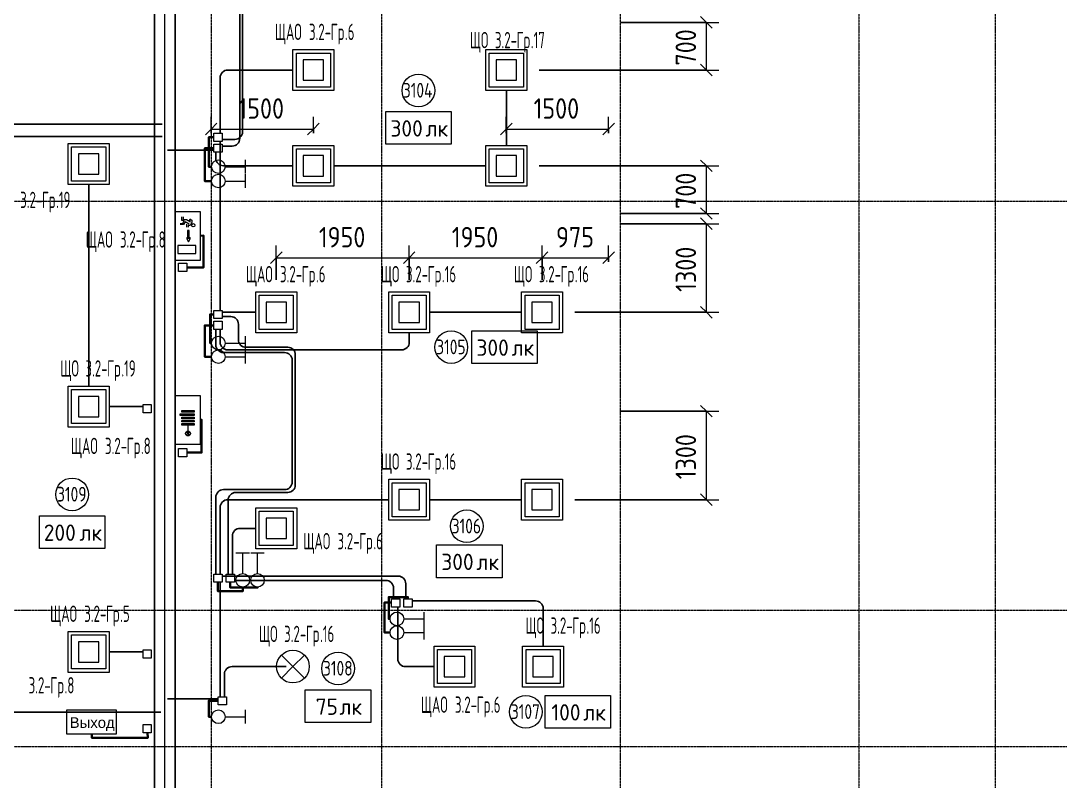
# Model space of a CAD drawing. Header units: millimetres. Extents: x -4730 to 98194, y -4296 to 93388.
# Drawn here: x 45707 to 60956, y 51994 to 63153 of the extents above; entities that cross this region are included whole.
import ezdxf

# ---------------------------------------------------------------- set-up
doc = ezdxf.new("R2010")
doc.units = ezdxf.units.MM
doc.linetypes.add('Линия сетки', pattern=[22.225, 12.7, -3.175, 3.175, -3.175])
for name, color, linetype, lineweight, true_color in [('Кабельные лотки', 5, 'Continuous', 25, 0x0000ff), ('Короба', 7, 'Continuous', 25, 0x008000), ('Соединительные детали коробов', 7, 'Continuous', 25, 0x008000), ('Типовые аннотации', 5, 'Continuous', 18, 0x0000ff)]:
    doc.layers.add(name, color=color, linetype=linetype, lineweight=lineweight, true_color=true_color)
for name, color, linetype, lineweight in [('Марки помещений', 7, 'Continuous', 9), ('Марки силовых электроприборов', 7, 'Continuous', 9), ('Осевая линия', 7, 'Continuous', 18), ('Оси', 7, 'Continuous', 9), ('Провода', 7, 'Continuous', 35), ('Размеры', 7, 'Continuous', 9), ('Размеры-120', 7, 'Continuous', 9)]:
    doc.layers.add(name, color=color, linetype=linetype, lineweight=lineweight)
doc.styles.add('Arial', font='arial.ttf', dxfattribs={"height": 156})
doc.styles.add('GOST Common', font='GOST_Common.ttf', dxfattribs={"width": 0.6, "height": 240})
doc.styles.add('GOST Common_1', font='GOST_Common.ttf', dxfattribs={"width": 0.9, "height": 300})
doc.styles.add('GOST Common_2', font='GOST_Common.ttf', dxfattribs={"width": 0.8, "height": 216})
doc.styles.add('GOST Common_3', font='GOST_Common.ttf', dxfattribs={"height": 240})
doc.dimstyles.new('ADSK_Проверочный', dxfattribs={"dimscale": 304.8, "dimtxt": 301.714499, "dimasz": 0.556693, "dimexe": 0.590551, "dimexo": 0.590551, "dimgap": 0.19685, "dimtad": 1, "dimdec": 3, "dimrnd": 0.001, "dimdsep": 46, "dimtxsty": 'GOST Common_1', "dimblk1": 'OBLIQUE', "dimblk2": 'OBLIQUE', "dimsah": 1, "dimcen": 0.09, "dimazin": 0, "dimtfac": 1, "dimtdec": 4, "dimtix": 1, "dimtmove": 0, "dimatfit": 3, "dimfxl": 1, "dimtvp": 1, "dimtolj": 1, "dimtzin": 0, "dimarcsym": 2})

# ---------------------------------------------------------------- blocks, each defined once
blk = doc.blocks.new('M_Короб_ отвод - Плоский торец - ПВХ - Стандартная-2386742-3-й этаж')
at = {"layer": 'Соединительные детали коробов'}
for p, q in [((0, 111.95), (0, 150.05)), ((-150.05, 0), (-111.95, 0))]:
    blk.add_line(p, q, dxfattribs=at)
blk.add_arc((-111.95, 111.95), 111.95, 270, 0, dxfattribs=at)
blk = doc.blocks.new('DIMBLOCK161-3-й этаж')
at = {"layer": 'Размеры-120'}
for p, q in [((55766, 57425), (55681, 57510)), ((54510, 57425), (55946, 57425)), ((55766, 57425), (54510, 57425)), ((55766, 56125), (55766, 57425)), ((55766, 57425), (55851, 57340)), ((53835, 56125), (55946, 56125)), ((55766, 56125), (53835, 56125)), ((55766, 56125), (55681, 56210)), ((55766, 56125), (55851, 56040))]:
    blk.add_line(p, q, dxfattribs=at)
at = {"layer": 'Размеры-120', "color": 0, "insert": (55314, 56425), "char_height": 300, "width": 840.71, "attachment_point": 1, "rotation": 90, "line_spacing_factor": 1.022761, "style": 'GOST Common_1'}
blk.add_mtext('1300', dxfattribs=at)
blk = doc.blocks.new('_Oblique')
at = {"color": 0, "linetype": 'ByBlock', "lineweight": -2}
blk.add_line((-0.5, -0.5), (0.5, 0.5), dxfattribs=at)
blk = doc.blocks.new('DIMBLOCK162-3-й этаж')
at = {"layer": 'Размеры-120'}
for p, q in [((55766, 60175), (55681, 60260)), ((54510, 60175), (55946, 60175)), ((55766, 60175), (54510, 60175)), ((55766, 58875), (55766, 60175)), ((55766, 60175), (55851, 60090)), ((53835, 58875), (55946, 58875)), ((55766, 58875), (53835, 58875)), ((55766, 58875), (55681, 58960)), ((55766, 58875), (55851, 58790))]:
    blk.add_line(p, q, dxfattribs=at)
at = {"layer": 'Размеры-120', "color": 0, "insert": (55314, 59175), "char_height": 300, "width": 840.71, "attachment_point": 1, "rotation": 90, "line_spacing_factor": 1.022761, "style": 'GOST Common_1'}
blk.add_mtext('1300', dxfattribs=at)
blk = doc.blocks.new('DIMBLOCK163-3-й этаж')
at = {"layer": 'Размеры-120'}
for p, q in [((53355, 59352), (53355, 59856)), ((54330, 59616), (54330, 59856)), ((53355, 59676), (53270, 59591)), ((53355, 59676), (53440, 59761)), ((53355, 59676), (54330, 59676)), ((53355, 59676), (53355, 59352)), ((54330, 59676), (54245, 59591)), ((54330, 59676), (54415, 59761)), ((54330, 59676), (54330, 59616))]:
    blk.add_line(p, q, dxfattribs=at)
at = {"layer": 'Размеры-120', "color": 0, "insert": (53559, 60128), "char_height": 300, "width": 681.16, "attachment_point": 1, "line_spacing_factor": 1.022761, "style": 'GOST Common_1'}
blk.add_mtext('975', dxfattribs=at)
blk = doc.blocks.new('DIMBLOCK164-3-й этаж')
at = {"layer": 'Размеры-120'}
for p, q in [((51405, 59352), (51405, 59856)), ((53355, 59352), (53355, 59856)), ((51405, 59676), (51320, 59591)), ((51405, 59676), (51490, 59761)), ((51405, 59676), (53355, 59676)), ((51405, 59676), (51405, 59352)), ((53355, 59676), (53270, 59591)), ((53355, 59676), (53440, 59761)), ((53355, 59676), (53355, 59352))]:
    blk.add_line(p, q, dxfattribs=at)
at = {"layer": 'Размеры-120', "color": 0, "insert": (52030, 60128), "char_height": 300, "width": 840.71, "attachment_point": 1, "line_spacing_factor": 1.022761, "style": 'GOST Common_1'}
blk.add_mtext('1950', dxfattribs=at)
blk = doc.blocks.new('DIMBLOCK165-3-й этаж')
at = {"layer": 'Размеры-120'}
for p, q in [((49455, 59352), (49455, 59856)), ((51405, 59352), (51405, 59856)), ((49455, 59676), (49370, 59591)), ((49455, 59676), (49540, 59761)), ((49455, 59676), (51405, 59676)), ((49455, 59676), (49455, 59352)), ((51405, 59676), (51320, 59591)), ((51405, 59676), (51490, 59761)), ((51405, 59676), (51405, 59352))]:
    blk.add_line(p, q, dxfattribs=at)
at = {"layer": 'Размеры-120', "color": 0, "insert": (50080, 60128), "char_height": 300, "width": 840.71, "attachment_point": 1, "line_spacing_factor": 1.022761, "style": 'GOST Common_1'}
blk.add_mtext('1950', dxfattribs=at)
blk = doc.blocks.new('DIMBLOCK166-3-й этаж')
at = {"layer": 'Размеры-120'}
for p, q in [((52830, 61502), (52830, 61744)), ((52830, 61564), (52915, 61649)), ((54330, 61504), (54330, 61744)), ((54330, 61564), (54415, 61649)), ((52830, 61564), (52745, 61480)), ((52830, 61564), (54330, 61564)), ((52830, 61564), (52830, 61502)), ((54330, 61564), (54245, 61480)), ((54330, 61564), (54330, 61504))]:
    blk.add_line(p, q, dxfattribs=at)
at = {"layer": 'Размеры-120', "color": 0, "insert": (53230, 62016), "char_height": 300, "width": 840.71, "attachment_point": 1, "line_spacing_factor": 1.022761, "style": 'GOST Common_1'}
blk.add_mtext('1500', dxfattribs=at)
blk = doc.blocks.new('DIMBLOCK167-3-й этаж')
at = {"layer": 'Размеры-120'}
for p, q in [((48500, 61504), (48500, 61744)), ((48500, 61564), (48585, 61649)), ((50000, 61502), (50000, 61744)), ((50000, 61564), (50085, 61649)), ((48500, 61564), (48415, 61480)), ((48500, 61564), (50000, 61564)), ((48500, 61564), (48500, 61504)), ((50000, 61564), (49915, 61480)), ((50000, 61564), (50000, 61502))]:
    blk.add_line(p, q, dxfattribs=at)
at = {"layer": 'Размеры-120', "color": 0, "insert": (48900, 62016), "char_height": 300, "width": 840.71, "attachment_point": 1, "line_spacing_factor": 1.022761, "style": 'GOST Common_1'}
blk.add_mtext('1500', dxfattribs=at)
blk = doc.blocks.new('DIMBLOCK168-3-й этаж')
at = {"layer": 'Размеры-120'}
for p, q in [((55766, 63130), (55681, 63215)), ((54510, 63130), (55946, 63130)), ((55766, 63130), (54510, 63130)), ((55766, 62430), (55766, 63130)), ((55766, 63130), (55851, 63045)), ((53310, 62430), (55946, 62430)), ((55766, 62430), (53310, 62430)), ((55766, 62430), (55681, 62515)), ((55766, 62430), (55851, 62345))]:
    blk.add_line(p, q, dxfattribs=at)
at = {"layer": 'Размеры-120', "color": 0, "insert": (55314, 62496), "char_height": 300, "width": 681.16, "attachment_point": 1, "rotation": 90, "line_spacing_factor": 1.022761, "style": 'GOST Common_1'}
blk.add_mtext('700', dxfattribs=at)
blk = doc.blocks.new('DIMBLOCK169-3-й этаж')
at = {"layer": 'Размеры-120'}
for p, q in [((53310, 61025), (55946, 61025)), ((55766, 61025), (53310, 61025)), ((55766, 61025), (55681, 61110)), ((55766, 60325), (55766, 61025)), ((55766, 61025), (55851, 60940)), ((55766, 60325), (55681, 60410)), ((54510, 60325), (55946, 60325)), ((55766, 60325), (54510, 60325)), ((55766, 60325), (55851, 60240))]:
    blk.add_line(p, q, dxfattribs=at)
at = {"layer": 'Размеры-120', "color": 0, "insert": (55314, 60391), "char_height": 300, "width": 681.16, "attachment_point": 1, "rotation": 90, "line_spacing_factor": 1.022761, "style": 'GOST Common_1'}
blk.add_mtext('700', dxfattribs=at)
blk = doc.blocks.new('ADSK_Марка_Помещение_1_ГОСТ21-501-2011 - Номер-85995-3-й этаж')
at = {"layer": 'Марки помещений'}
blk.add_circle((0, 0), 2, dxfattribs=at)
blk = doc.blocks.new('Морка помещения_освещённость_ - Морка помещения_освещённость_-1484368-3-й этаж')
at = {"layer": 'Марки помещений', "color": 190, "true_color": 0x8000ff}
for p, q in [((-4, 0), (-4, 4)), ((-4, 4), (4, 4)), ((4, 4), (4, 0)), ((4, 0), (-4, 0))]:
    blk.add_line(p, q, dxfattribs=at)

msp = doc.modelspace()

# ---------------------------------------------------------------- linework, layer by layer
at = {"layer": 'Кабельные лотки'}
for p, q in [((47670, 87303.1437), (47670, 43938.1437)), ((47970, 43938.1437), (47970, 87303.1437))]:
    msp.add_line(p, q, dxfattribs=at)
at = {"layer": 'Короба'}
for p, q in [((48960, 65016.95), (48960, 61562.05)), ((48920, 61465.1657), (48920, 64847.0657)), ((49704.764, 62430), (48781.55, 62430)), ((48631.5, 62279.95), (48631.5, 61503.5)), ((52832.264, 62132.5), (52832.264, 61322.5)), ((44939.6243, 61634.8455), (47779.6243, 61634.8455)), ((44939.6243, 61454.8455), (47779.6243, 61454.8455)), ((48631.5, 61383.5), (48631.5, 58903.5)), ((48809.95, 61412), (48660, 61412)), ((48660, 61315.1157), (48769.95, 61315.1157)), ((48540, 61252.1157), (47860, 61252.1157)), ((48568.5, 61223.6157), (48568.5, 61175.05)), ((48718.55, 61025), (49704.764, 61025)), ((50299.764, 61025), (52534.764, 61025)), ((46705.1554, 57789.265), (46705.1554, 60754.265)), ((49159.764, 58875), (48660, 58875)), ((51704.764, 58875), (53059.764, 58875)), ((48660, 58812), (48749.95, 58812)), ((48568.5, 58435.2202), (48568.5, 58623.6157)), ((48631.5, 58623.6157), (48631.5, 58473.6657)), ((48900, 58661.95), (48900, 58512.05)), ((51407.264, 58473.6657), (51407.264, 58577.5)), ((49538.487, 58285.1702), (48718.55, 58285.1702)), ((48781.55, 58323.6157), (51257.214, 58323.6157)), ((49050.05, 58362), (49584.95, 58362)), ((49688.537, 56422.9733), (49688.537, 58135.1202)), ((49735, 58211.95), (49735, 56382.05)), ((47002.6554, 57491.765), (47501.3121, 57491.765)), ((48718.587, 56272.9233), (49538.487, 56272.9233)), ((48568.537, 55032.9233), (48568.537, 56122.8733)), ((51109.764, 56125), (48781.587, 56125)), ((49584.95, 56232), (48898.7679, 56232)), ((51704.764, 56125), (53059.764, 56125)), ((48631.537, 55974.95), (48631.537, 55032.9233)), ((48748.7179, 56081.95), (48748.7179, 55032.9233)), ((49159.764, 55705), (48961.7679, 55705)), ((48811.7179, 55554.95), (48811.7179, 55032.9233)), ((48631.537, 53234.0198), (48631.537, 54912.9233)), ((48660.037, 55004.4233), (51205.3613, 55004.4233)), ((51025.3613, 54941.4233), (48840.2179, 54941.4233)), ((51175.4113, 54669.0563), (51175.4113, 54791.3733)), ((51355.4113, 54854.3733), (51355.4113, 54669.0563)), ((53221.6194, 54640.5563), (51446.9113, 54640.5563)), ((51238.4113, 53826.1348), (51238.4113, 54549.0563)), ((53371.6694, 53973.5848), (53371.6694, 54490.5063)), ((47002.6554, 53891.765), (47501.3121, 53891.765)), ((49600, 53676.0848), (48844.587, 53676.0848)), ((51774.1694, 53676.0848), (51388.4613, 53676.0848)), ((48694.537, 53526.0348), (48694.537, 53234.0198)), ((48603.037, 53205.5198), (47858.037, 53205.5198)), ((44962.9325, 53006.4968), (47762.9325, 53006.4968))]:
    msp.add_line(p, q, dxfattribs=at)
at = {"layer": 'Осевая линия'}
msp.add_line((47820, 43938.1437), (47820, 87303.1437), dxfattribs=at)
at = {"layer": 'Оси', "linetype": 'Линия сетки'}
for p, q in [((48500, 93388.3703), (48500, -3096.3487)), ((51000, 93388.3703), (51000, -3096.3487)), ((54500, 93388.3703), (54500, -3096.3487)), ((58000, 93388.3703), (58000, -3096.3487)), ((60000, 93388.3703), (60000, -3096.3487)), ((98194.2682, 60500), (-3530.0173, 60500)), ((98194.2682, 54500), (-3530.0173, 54500)), ((98194.2682, 52500), (-3530.0173, 52500))]:
    msp.add_line(p, q, dxfattribs=at)
at = {"layer": 'Провода', "flags": 128}
for points in [[(48505.6433, 61012.3932), (48465, 61012.3932), (48465, 61443.5021), (48540, 61443.5009)], [(48505.6433, 60801.5154), (48405, 60801.5154), (48405, 61283.6178), (48540, 61283.6163)], [(48336.7452, 59998.8543), (48390, 60000), (48390, 59534.6903), (48142.2566, 59534.6886)], [(48505.6433, 58423.822), (48485, 58423.822), (48485, 58843.5021), (48540, 58843.5011)], [(48505.6433, 58223.822), (48405, 58223.822), (48405, 58683.6178), (48540, 58683.6163)], [(48336.7452, 57299.4259), (48360, 57300), (48360, 56815.8357), (48142.2566, 56815.8357)], [(48963.8442, 54842.6631), (48963.8442, 54782.0197), (48600.0321, 54782.0197), (48600.0355, 54912.9233)], [(49180, 54842.6631), (49180, 54836.1864), (48780, 54836.1864), (48780.1223, 54912.9233)], [(51125.6433, 54175.8819), (51045, 54175.8819), (51045, 54618.9971), (51146.9113, 54618.9971)], [(51125.6433, 54375.8819), (51105, 54375.8819), (51105, 54695.8819), (51386.9065, 54695.8819), (51386.908, 54669.0563)], [(48505.6433, 52940), (48465, 52940), (48465, 53174.0219), (48603.037, 53174.0206)], [(46748.8543, 52683.2548), (46750, 52630), (47570, 52630), (47565.1687, 52705.1642)]]:
    msp.add_lwpolyline(points, dxfattribs=at)
at = {"layer": 'Типовые аннотации', "color": 1, "true_color": 0xff0000}
for p, q in [((49700, 62730), (50300, 62730)), ((49700, 62130), (49700, 62730)), ((49750, 62680), (50250, 62680)), ((49750, 62180), (49750, 62680)), ((50250, 62680), (50250, 62180)), ((50300, 62730), (50300, 62130)), ((49850, 62580), (49850, 62280)), ((50150, 62580), (49850, 62580)), ((50150, 62280), (50150, 62580)), ((49850, 62280), (50150, 62280)), ((50300, 62130), (49700, 62130)), ((50250, 62180), (49750, 62180)), ((48540, 61503.5), (48660, 61503.5)), ((48540, 61383.5), (48540, 61503.5)), ((48660, 61503.5), (48660, 61383.5)), ((48660, 61383.5), (48540, 61383.5)), ((48705.6433, 61012.3932), (49005.6433, 61012.3932)), ((49005.6433, 60912.3932), (49005.6433, 61112.3932)), ((48022.2566, 59594.6882), (48142.2566, 59594.6882)), ((48022.2566, 59474.6882), (48022.2566, 59594.6882)), ((48142.2566, 59474.6882), (48022.2566, 59474.6882)), ((48142.2566, 59594.6882), (48142.2566, 59474.6882)), ((49155, 59175), (49755, 59175)), ((49155, 58575), (49155, 59175)), ((49755, 59175), (49755, 58575)), ((49205, 59125), (49705, 59125)), ((49205, 58625), (49205, 59125)), ((49305, 59025), (49305, 58725)), ((49605, 59025), (49305, 59025)), ((49605, 58725), (49605, 59025)), ((49705, 59125), (49705, 58625)), ((49305, 58725), (49605, 58725)), ((49755, 58575), (49155, 58575)), ((49705, 58625), (49205, 58625)), ((48705.6433, 58423.822), (49005.6433, 58423.822)), ((49005.6433, 58323.822), (49005.6433, 58523.822)), ((47976.7452, 57654.9821), (48336.7452, 57654.9821)), ((47976.7452, 56934.9821), (47976.7452, 57654.9821)), ((48336.7452, 57654.9821), (48336.7452, 56934.9821)), ((48045.847, 57361.8665), (48045.847, 57385.8665)), ((48045.847, 57385.8665), (48249.847, 57385.8665)), ((48249.847, 57361.8665), (48045.847, 57361.8665)), ((48069.847, 57409.8665), (48069.847, 57433.8665)), ((48069.847, 57433.8665), (48249.847, 57433.8665)), ((48249.847, 57409.8665), (48069.847, 57409.8665)), ((48069.847, 57313.8665), (48069.847, 57337.8665)), ((48069.847, 57337.8665), (48249.847, 57337.8665)), ((48249.847, 57433.8665), (48249.847, 57409.8665)), ((48249.847, 57385.8665), (48249.847, 57361.8665)), ((48249.847, 57337.8665), (48249.847, 57313.8665)), ((48249.847, 57313.8665), (48069.847, 57313.8665)), ((48069.847, 57265.8665), (48069.847, 57289.8665)), ((48069.847, 57289.8665), (48249.847, 57289.8665)), ((48249.847, 57265.8665), (48069.847, 57265.8665)), ((48069.847, 57217.8665), (48069.847, 57241.8665)), ((48069.847, 57241.8665), (48249.847, 57241.8665)), ((48249.847, 57217.8665), (48069.847, 57217.8665)), ((48159.847, 57217.8665), (48159.847, 57097.8665)), ((48249.847, 57289.8665), (48249.847, 57265.8665)), ((48249.847, 57241.8665), (48249.847, 57217.8665)), ((48134.3912, 57123.3224), (48159.847, 57097.8665)), ((48134.3912, 57072.4107), (48159.847, 57097.8665)), ((48159.847, 57097.8665), (48185.3029, 57123.3224)), ((48159.847, 57097.8665), (48185.3029, 57072.4107)), ((48336.7452, 56934.9821), (47976.7452, 56934.9821)), ((48022.2566, 56874.6882), (48142.2566, 56874.6882)), ((48022.2566, 56754.6882), (48022.2566, 56874.6882)), ((48142.2566, 56754.6882), (48022.2566, 56754.6882)), ((48142.2566, 56874.6882), (48142.2566, 56754.6882)), ((49155, 56005), (49755, 56005)), ((49155, 55405), (49155, 56005)), ((49755, 56005), (49755, 55405)), ((49205, 55955), (49705, 55955)), ((49205, 55455), (49205, 55955)), ((49305, 55855), (49305, 55555)), ((49605, 55855), (49305, 55855)), ((49605, 55555), (49605, 55855)), ((49705, 55955), (49705, 55455)), ((49305, 55555), (49605, 55555)), ((49755, 55405), (49155, 55405)), ((49705, 55455), (49205, 55455)), ((49280, 55342.6631), (49080, 55342.6631)), ((49180, 55042.6631), (49180, 55342.6631)), ((48720.2179, 55032.9233), (48840.2179, 55032.9233)), ((48720.2179, 54912.9233), (48720.2179, 55032.9233)), ((48840.2179, 54912.9233), (48720.2179, 54912.9233)), ((48840.2179, 55032.9233), (48840.2179, 54912.9233)), ((46402.8914, 54191.765), (47002.8914, 54191.765)), ((46402.8914, 53591.765), (46402.8914, 54191.765)), ((46452.8914, 54141.765), (46952.8914, 54141.765)), ((46452.8914, 53641.765), (46452.8914, 54141.765)), ((46952.8914, 54141.765), (46952.8914, 53641.765)), ((47002.8914, 54191.765), (47002.8914, 53591.765)), ((51325.6433, 54175.8819), (51625.6433, 54175.8819)), ((51625.6433, 54075.8819), (51625.6433, 54275.8819)), ((46552.8914, 54041.765), (46552.8914, 53741.765)), ((46852.8914, 54041.765), (46552.8914, 54041.765)), ((46852.8914, 53741.765), (46852.8914, 54041.765)), ((47501.3121, 53920.265), (47621.3121, 53920.265)), ((47501.3121, 53800.265), (47501.3121, 53920.265)), ((47621.3121, 53920.265), (47621.3121, 53800.265)), ((51769.4054, 53976.0848), (52369.4054, 53976.0848)), ((51769.4054, 53376.0848), (51769.4054, 53976.0848)), ((51819.4054, 53926.0848), (52319.4054, 53926.0848)), ((51819.4054, 53426.0848), (51819.4054, 53926.0848)), ((52319.4054, 53926.0848), (52319.4054, 53426.0848)), ((52369.4054, 53976.0848), (52369.4054, 53376.0848)), ((46552.8914, 53741.765), (46852.8914, 53741.765)), ((47621.3121, 53800.265), (47501.3121, 53800.265)), ((51919.4054, 53826.0848), (51919.4054, 53526.0848)), ((52219.4054, 53826.0848), (51919.4054, 53826.0848)), ((52219.4054, 53526.0848), (52219.4054, 53826.0848)), ((47002.8914, 53591.765), (46402.8914, 53591.765)), ((46952.8914, 53641.765), (46452.8914, 53641.765)), ((51919.4054, 53526.0848), (52219.4054, 53526.0848)), ((52369.4054, 53376.0848), (51769.4054, 53376.0848)), ((52319.4054, 53426.0848), (51819.4054, 53426.0848)), ((47501.3121, 52825.1642), (47621.3121, 52825.1642)), ((47501.3121, 52705.1642), (47501.3121, 52825.1642)), ((47621.3121, 52825.1642), (47621.3121, 52705.1642)), ((47621.3121, 52705.1642), (47501.3121, 52705.1642))]:
    msp.add_line(p, q, dxfattribs=at)
at = {"layer": 'Типовые аннотации'}
for p, q in [((52530, 62730), (53130, 62730)), ((52530, 62130), (52530, 62730)), ((52580, 62680), (53080, 62680)), ((52580, 62180), (52580, 62680)), ((53080, 62680), (53080, 62180)), ((53130, 62730), (53130, 62130)), ((52680, 62580), (52680, 62280)), ((52980, 62580), (52680, 62580)), ((52980, 62280), (52980, 62580)), ((52680, 62280), (52980, 62280)), ((53130, 62130), (52530, 62130)), ((53080, 62180), (52580, 62180)), ((46402.8914, 61351.765), (47002.8914, 61351.765)), ((46402.8914, 60751.765), (46402.8914, 61351.765)), ((46452.8914, 61301.765), (46952.8914, 61301.765)), ((46452.8914, 60801.765), (46452.8914, 61301.765)), ((46952.8914, 61301.765), (46952.8914, 60801.765)), ((47002.8914, 61351.765), (47002.8914, 60751.765)), ((49700, 61325), (50300, 61325)), ((49700, 60725), (49700, 61325)), ((50300, 61325), (50300, 60725)), ((52530, 61325), (53130, 61325)), ((52530, 60725), (52530, 61325)), ((53130, 61325), (53130, 60725)), ((46552.8914, 61201.765), (46552.8914, 60901.765)), ((46852.8914, 61201.765), (46552.8914, 61201.765)), ((46852.8914, 60901.765), (46852.8914, 61201.765)), ((49750, 61275), (50250, 61275)), ((49750, 60775), (49750, 61275)), ((49850, 61175), (49850, 60875)), ((50150, 61175), (49850, 61175)), ((50150, 60875), (50150, 61175)), ((50250, 61275), (50250, 60775)), ((52580, 61275), (53080, 61275)), ((52580, 60775), (52580, 61275)), ((52680, 61175), (52680, 60875)), ((52980, 61175), (52680, 61175)), ((52980, 60875), (52980, 61175)), ((53080, 61275), (53080, 60775)), ((46552.8914, 60901.765), (46852.8914, 60901.765)), ((49005.6433, 60701.5154), (49005.6433, 60901.5154)), ((49850, 60875), (50150, 60875)), ((52680, 60875), (52980, 60875)), ((47002.8914, 60751.765), (46402.8914, 60751.765)), ((46952.8914, 60801.765), (46452.8914, 60801.765)), ((48705.6433, 60801.5154), (49005.6433, 60801.5154)), ((50300, 60725), (49700, 60725)), ((50250, 60775), (49750, 60775)), ((53130, 60725), (52530, 60725)), ((53080, 60775), (52580, 60775)), ((51105, 59175), (51705, 59175)), ((51105, 58575), (51105, 59175)), ((51705, 59175), (51705, 58575)), ((53055, 59175), (53655, 59175)), ((53055, 58575), (53055, 59175)), ((53655, 59175), (53655, 58575)), ((51155, 59125), (51655, 59125)), ((51155, 58625), (51155, 59125)), ((51255, 59025), (51255, 58725)), ((51555, 59025), (51255, 59025)), ((51555, 58725), (51555, 59025)), ((51655, 59125), (51655, 58625)), ((53105, 59125), (53605, 59125)), ((53105, 58625), (53105, 59125)), ((53205, 59025), (53205, 58725)), ((53505, 59025), (53205, 59025)), ((53505, 58725), (53505, 59025)), ((53605, 59125), (53605, 58625)), ((51255, 58725), (51555, 58725)), ((53205, 58725), (53505, 58725)), ((51705, 58575), (51105, 58575)), ((51655, 58625), (51155, 58625)), ((53655, 58575), (53055, 58575)), ((53605, 58625), (53105, 58625)), ((49005.6433, 58123.822), (49005.6433, 58323.822)), ((48705.6433, 58223.822), (49005.6433, 58223.822)), ((46402.8914, 57791.765), (47002.8914, 57791.765)), ((46402.8914, 57191.765), (46402.8914, 57791.765)), ((46452.8914, 57741.765), (46952.8914, 57741.765)), ((46452.8914, 57241.765), (46452.8914, 57741.765)), ((46552.8914, 57641.765), (46552.8914, 57341.765)), ((46852.8914, 57641.765), (46552.8914, 57641.765)), ((46852.8914, 57341.765), (46852.8914, 57641.765)), ((46952.8914, 57741.765), (46952.8914, 57241.765)), ((47002.8914, 57791.765), (47002.8914, 57191.765)), ((46552.8914, 57341.765), (46852.8914, 57341.765)), ((47002.8914, 57191.765), (46402.8914, 57191.765)), ((46952.8914, 57241.765), (46452.8914, 57241.765)), ((51105, 56425), (51705, 56425)), ((51105, 55825), (51105, 56425)), ((51705, 56425), (51705, 55825)), ((53055, 56425), (53655, 56425)), ((53055, 55825), (53055, 56425)), ((53655, 56425), (53655, 55825)), ((51155, 56375), (51655, 56375)), ((51155, 55875), (51155, 56375)), ((51255, 56275), (51255, 55975)), ((51555, 56275), (51255, 56275)), ((51555, 55975), (51555, 56275)), ((51655, 56375), (51655, 55875)), ((53105, 56375), (53605, 56375)), ((53105, 55875), (53105, 56375)), ((53205, 56275), (53205, 55975)), ((53505, 56275), (53205, 56275)), ((53505, 55975), (53505, 56275)), ((53605, 56375), (53605, 55875)), ((51255, 55975), (51555, 55975)), ((53205, 55975), (53505, 55975)), ((51705, 55825), (51105, 55825)), ((51655, 55875), (51155, 55875)), ((53655, 55825), (53055, 55825)), ((53605, 55875), (53105, 55875)), ((49063.8442, 55342.6631), (48863.8442, 55342.6631)), ((48963.8442, 55042.6631), (48963.8442, 55342.6631)), ((51625.6433, 54275.8819), (51625.6433, 54475.8819)), ((51325.6433, 54375.8819), (51625.6433, 54375.8819)), ((49700, 53676.0848), (49530.2944, 53845.7904)), ((49700, 53676.0848), (49869.7056, 53845.7904)), ((53069.4054, 53976.0848), (53669.4054, 53976.0848)), ((53069.4054, 53376.0848), (53069.4054, 53976.0848)), ((53119.4054, 53926.0848), (53619.4054, 53926.0848)), ((53119.4054, 53426.0848), (53119.4054, 53926.0848)), ((53619.4054, 53926.0848), (53619.4054, 53426.0848)), ((53669.4054, 53976.0848), (53669.4054, 53376.0848)), ((49700, 53676.0848), (49530.2944, 53506.3792)), ((49700, 53676.0848), (49869.7056, 53506.3792)), ((53219.4054, 53826.0848), (53219.4054, 53526.0848)), ((53519.4054, 53826.0848), (53219.4054, 53826.0848)), ((53519.4054, 53526.0848), (53519.4054, 53826.0848)), ((53219.4054, 53526.0848), (53519.4054, 53526.0848)), ((53669.4054, 53376.0848), (53069.4054, 53376.0848)), ((53619.4054, 53426.0848), (53119.4054, 53426.0848)), ((48705.6433, 52940), (49005.6433, 52940)), ((49005.6433, 52840), (49005.6433, 53040))]:
    msp.add_line(p, q, dxfattribs=at)
at = {"layer": 'Типовые аннотации', "color": 7}
for p, q in [((48540, 61343.6157), (48660, 61343.6157)), ((48540, 61223.6157), (48540, 61343.6157)), ((48660, 61343.6157), (48660, 61223.6157)), ((48660, 61223.6157), (48540, 61223.6157)), ((48540, 58903.5), (48660, 58903.5)), ((48540, 58783.5), (48540, 58903.5)), ((48660, 58903.5), (48660, 58783.5)), ((48660, 58783.5), (48540, 58783.5)), ((48540, 58743.6157), (48660, 58743.6157)), ((48540, 58623.6157), (48540, 58743.6157)), ((48660, 58743.6157), (48660, 58623.6157)), ((48660, 58623.6157), (48540, 58623.6157)), ((48540.037, 55032.9233), (48660.037, 55032.9233)), ((48540.037, 54912.9233), (48540.037, 55032.9233)), ((48660.037, 54912.9233), (48540.037, 54912.9233)), ((48660.037, 55032.9233), (48660.037, 54912.9233)), ((51146.9113, 54669.0563), (51266.9113, 54669.0563)), ((51146.9113, 54549.0563), (51146.9113, 54669.0563)), ((51266.9113, 54669.0563), (51266.9113, 54549.0563)), ((51326.9113, 54669.0563), (51446.9113, 54669.0563)), ((51326.9113, 54549.0563), (51326.9113, 54669.0563)), ((51446.9113, 54669.0563), (51446.9113, 54549.0563)), ((51266.9113, 54549.0563), (51146.9113, 54549.0563)), ((51446.9113, 54549.0563), (51326.9113, 54549.0563)), ((48603.037, 53234.0198), (48723.037, 53234.0198)), ((48603.037, 53114.0198), (48603.037, 53234.0198)), ((48723.037, 53234.0198), (48723.037, 53114.0198)), ((48723.037, 53114.0198), (48603.037, 53114.0198))]:
    msp.add_line(p, q, dxfattribs=at)
at = {"layer": 'Типовые аннотации', "color": 96, "true_color": 0x008000}
for p, q in [((47976.7452, 60354.9821), (48336.7452, 60354.9821)), ((47976.7452, 59634.9821), (47976.7452, 60354.9821)), ((48070.6279, 60220.2637), (48070.6279, 60274.2637)), ((48088.6279, 60274.2637), (48088.6279, 60238.2637)), ((48088.6279, 60238.2637), (48136.6279, 60238.2637)), ((48136.6279, 60238.2637), (48198.9817, 60202.2637)), ((48185.8048, 60245.8714), (48216.9817, 60227.8714)), ((48336.7452, 60354.9821), (48336.7452, 59634.9821)), ((48045.0202, 60180.733), (48082.6279, 60180.733)), ((48093.0202, 60162.733), (48045.0202, 60162.733)), ((48105.4509, 60220.2637), (48070.6279, 60220.2637)), ((48082.6279, 60180.733), (48105.4509, 60220.2637)), ((48117.0202, 60204.3022), (48093.0202, 60162.733)), ((48179.374, 60168.3022), (48117.0202, 60204.3022)), ((48144.9817, 60126.3022), (48144.9817, 60168.3022)), ((48192.9817, 60150.3022), (48162.9817, 60150.3022)), ((48162.9817, 60150.3022), (48162.9817, 60126.3022)), ((48198.9817, 60217.4791), (48176.8048, 60230.2829)), ((48216.9817, 60191.8714), (48192.9817, 60150.3022)), ((48216.9817, 60227.8714), (48216.9817, 60191.8714)), ((48154.7977, 59954.461), (48142.7977, 59975.2456)), ((48142.7977, 59975.2456), (48142.7977, 59951.2456)), ((48142.7977, 59951.2456), (48166.7977, 59909.6764)), ((48178.7977, 60074.461), (48154.7977, 60074.461)), ((48154.7977, 60074.461), (48154.7977, 59954.461)), ((48166.7977, 59909.6764), (48190.7977, 59951.2456)), ((48178.7977, 59954.461), (48178.7977, 60074.461)), ((48190.7977, 59975.2456), (48178.7977, 59954.461)), ((48190.7977, 59951.2456), (48190.7977, 59975.2456)), ((48274.594, 59856.359), (48010.594, 59856.359)), ((48010.594, 59856.359), (48010.594, 59736.359)), ((48274.594, 59736.359), (48274.594, 59856.359)), ((48336.7452, 59634.9821), (47976.7452, 59634.9821)), ((48010.594, 59736.359), (48274.594, 59736.359)), ((46384.9821, 52683.2548), (46384.9821, 53043.2548)), ((46384.9821, 53043.2548), (47104.9821, 53043.2548)), ((47104.9821, 53043.2548), (47104.9821, 52683.2548)), ((47104.9821, 52683.2548), (46384.9821, 52683.2548))]:
    msp.add_line(p, q, dxfattribs=at)
at = {"layer": 'Типовые аннотации', "color": 16, "true_color": 0x800000}
for p, q in [((47501.3121, 57520.265), (47621.3121, 57520.265)), ((47501.3121, 57400.265), (47501.3121, 57520.265)), ((47621.3121, 57520.265), (47621.3121, 57400.265)), ((47621.3121, 57400.265), (47501.3121, 57400.265))]:
    msp.add_line(p, q, dxfattribs=at)
at = {"layer": 'Типовые аннотации', "color": 1, "true_color": 0xff0000}
for centre, radius in [((48605.6433, 61012.3932), 100), ((48605.6433, 58423.822), 100), ((48159.847, 57097.8665), 36), ((49180, 54942.6631), 100), ((51225.6433, 54175.8819), 100)]:
    msp.add_circle(centre, radius, dxfattribs=at)
at = {"layer": 'Типовые аннотации'}
for centre, radius in [((48605.6433, 60801.5154), 100), ((48605.6433, 58223.822), 100), ((48963.8442, 54942.6631), 100), ((51225.6433, 54375.8819), 100), ((49700, 53676.0848), 240), ((48605.6433, 52940), 100)]:
    msp.add_circle(centre, radius, dxfattribs=at)
at = {"layer": 'Типовые аннотации', "color": 96, "true_color": 0x008000}
msp.add_circle((48237.5129, 60152.3049), 24, dxfattribs=at)

# ---------------------------------------------------------------- block references
at = {"layer": 'Марки помещений', "xscale": 120, "yscale": 120, "zscale": 120}
for p in [(51540.1184, 62130.858), (52022.6825, 58364.8388), (46460.5159, 56203.145), (52249.9687, 55735.8766), (50361.6404, 53649.0552), (53117.6886, 53012.7881)]:
    msp.add_blockref('ADSK_Марка_Помещение_1_ГОСТ21-501-2011 - Номер-85995-3-й этаж', p, dxfattribs=at)
at = {"layer": 'Марки помещений', "color": 190, "true_color": 0x8000ff, "xscale": 120, "yscale": 120, "zscale": 120}
for p in [(51541.4005, 61342.0398), (52803.6685, 58124.8388), (46460.5159, 55409.9389), (52288.1035, 54980.9206), (50361.6404, 52856.4281), (53878.8302, 52772.7881)]:
    msp.add_blockref('Морка помещения_освещённость_ - Морка помещения_освещённость_-1484368-3-й этаж', p, dxfattribs=at)
at = {"layer": 'Соединительные детали коробов'}
for p, rotation in [((48631.5, 62430), 180), ((48568.5, 61025), 270), ((48900, 58812), 90), ((48568.5, 58285.1702), 270), ((48631.5, 58323.6157), 270), ((48900, 58362), 270), ((49688.537, 58285.1702), 90), ((49735, 58362), 90), ((48568.537, 56272.9233), 180), ((48631.537, 56125), 180), ((48748.7179, 56232), 180), ((48811.7179, 55705), 180), ((51175.4113, 54941.4233), 90), ((51355.4113, 55004.4233), 90), ((53371.6694, 54640.5563), 90), ((48694.537, 53676.0848), 180), ((51238.4113, 53676.0848), 270)]:
    msp.add_blockref('M_Короб_ отвод - Плоский торец - ПВХ - Стандартная-2386742-3-й этаж', p, dxfattribs=dict(at, rotation=rotation))
for p in [(48920, 61315.1157), (48960, 61412), (51407.264, 58323.6157), (49688.537, 56272.9233), (49735, 56232)]:
    msp.add_blockref('M_Короб_ отвод - Плоский торец - ПВХ - Стандартная-2386742-3-й этаж', p, dxfattribs=at)

# ---------------------------------------------------------------- texts
at = {"layer": 'Марки помещений', "char_height": 216, "attachment_point": 1, "style": 'GOST Common_2'}
for s, insert, width in [('3104', (51312.2825, 62241.6452), 561.8226), ('3105', (51801.5666, 58475.626), 546.4302), ('3109', (46239.4, 56313.9322), 546.4302), ('3106', (52028.8528, 55846.6639), 546.4302), ('3108', (50140.5245, 53759.8424), 546.4302), ('3107', (52896.5727, 53123.5753), 546.4302)]:
    msp.add_mtext(s, dxfattribs=dict(at, insert=insert, width=width))
at = {"layer": 'Марки помещений', "color": 190, "true_color": 0x8000ff, "char_height": 240, "attachment_point": 1, "style": 'GOST Common_3'}
for s, insert, width in [('300', (51129.5166, 61693.7518), 625.31625), ('лк', (51645.4541, 61693.7518), 413.67075), ('300', (52391.7847, 58476.5508), 625.31625), ('лк', (52907.7222, 58476.5508), 413.67075), ('200', (46044.432, 55761.6508), 634.9365), ('лк', (46568.307, 55761.6508), 413.67075), ('300', (51876.2196, 55332.6325), 625.31625), ('лк', (52392.1571, 55332.6325), 413.67075), ('75', (50033.1565, 53208.1401), 423.291), ('лк', (50382.4065, 53208.1401), 413.67075), ('100', (53490.9463, 53124.5001), 567.59475), ('лк', (53959.2588, 53124.5001), 413.67075)]:
    msp.add_mtext(s, dxfattribs=dict(at, insert=insert, width=width))
at = {"layer": 'Марки силовых электроприборов', "char_height": 240, "attachment_point": 1, "style": 'GOST Common'}
for s, insert, width in [('ЩАО', (49433.6053, 63110.1824), 502.17705), (' 3.2-', (49847.9428, 63110.1824), 490.63275), ('Гр', (50252.7553, 63110.1824), 253.9746), ('.6', (50462.3053, 63110.1824), 178.93665), ('ЩО', (52294.5653, 62990.1824), 340.55685), (' 3.2-', (52575.5528, 62990.1824), 490.63275), ('Гр', (52980.3653, 62990.1824), 253.9746), ('.17', (53189.9153, 62990.1824), 265.5189), (' 3.2-', (45611.1305, 60644.8284), 490.63275), ('Гр', (46015.943, 60644.8284), 253.9746), ('.19', (46225.493, 60644.8284), 265.5189), ('ЩАО', (46660.0786, 60063.6074), 502.17705), (' 3.2-', (47074.4161, 60063.6074), 490.63275), ('Гр', (47479.2286, 60063.6074), 253.9746), ('.8', (47688.7786, 60063.6074), 178.93665), ('ЩАО', (49008.6053, 59555.1824), 502.17705), (' 3.2-', (49422.9428, 59555.1824), 490.63275), ('Гр', (49827.7553, 59555.1824), 253.9746), ('.6', (50037.3053, 59555.1824), 178.93665), ('ЩО', (50989.5653, 59555.1824), 340.55685), (' 3.2-', (51270.5528, 59555.1824), 490.63275), ('Гр', (51675.3653, 59555.1824), 253.9746), ('.16', (51884.9153, 59555.1824), 265.5189), ('ЩО', (52939.5653, 59555.1824), 340.55685), (' 3.2-', (53220.5528, 59555.1824), 490.63275), ('Гр', (53625.3653, 59555.1824), 253.9746), ('.16', (53834.9153, 59555.1824), 265.5189), ('ЩО', (46287.4567, 58171.9474), 340.55685), (' 3.2-', (46568.4442, 58171.9474), 490.63275), ('Гр', (46973.2567, 58171.9474), 253.9746), ('.19', (47182.8067, 58171.9474), 265.5189), ('ЩАО', (46441.3389, 57034.1824), 502.17705), (' 3.2-', (46855.6764, 57034.1824), 490.63275), ('Гр', (47260.4889, 57034.1824), 253.9746), ('.8', (47470.0389, 57034.1824), 178.93665), ('ЩО', (50989.5653, 56805.1824), 340.55685), (' 3.2-', (51270.5528, 56805.1824), 490.63275), ('Гр', (51675.3653, 56805.1824), 253.9746), ('.16', (51884.9153, 56805.1824), 265.5189), ('ЩАО', (49851.4642, 55636.7778), 502.17705), (' 3.2-', (50265.8017, 55636.7778), 490.63275), ('Гр', (50670.6142, 55636.7778), 253.9746), ('.6', (50880.1642, 55636.7778), 178.93665), ('ЩАО', (46136.4967, 54571.9474), 502.17705), (' 3.2-', (46550.8342, 54571.9474), 490.63275), ('Гр', (46955.6467, 54571.9474), 253.9746), ('.5', (47165.1967, 54571.9474), 178.93665), ('ЩО', (53110.5859, 54397.9596), 340.55685), (' 3.2-', (53391.5734, 54397.9596), 490.63275), ('Гр', (53796.3859, 54397.9596), 253.9746), ('.16', (54005.9359, 54397.9596), 265.5189), ('ЩО', (49202.3014, 54276.2672), 340.55685), (' 3.2-', (49483.2889, 54276.2672), 490.63275), ('Гр', (49888.1014, 54276.2672), 253.9746), ('.16', (50097.6514, 54276.2672), 265.5189), (' 3.2-', (45735.0848, 53521.7262), 490.63275), ('Гр', (46139.8973, 53521.7262), 253.9746), ('.8', (46349.4473, 53521.7262), 178.93665), ('ЩАО', (51575.1949, 53237.6095), 502.17705), (' 3.2-', (51989.5324, 53237.6095), 490.63275), ('Гр', (52394.3449, 53237.6095), 253.9746), ('.6', (52603.8949, 53237.6095), 178.93665)]:
    msp.add_mtext(s, dxfattribs=dict(at, insert=insert, width=width))
at = {"layer": 'Типовые аннотации', "color": 96, "lineweight": 9, "true_color": 0x008000, "insert": (46425.125, 52932.4194), "char_height": 156, "width": 769.62, "attachment_point": 1, "style": 'Arial'}
msp.add_mtext('Выход', dxfattribs=at)

# ---------------------------------------------------------------- dimensions: what is measured, and where the dimension line sits
at = {"layer": 'Размеры'}
for base, p1, p2, override, picture, middle in [((55766.1916, 63130), (53129.764, 62430), (54330, 63130), {"dimpost": '<>', "dimfxl": 1389.448272}, 'DIMBLOCK168-3-й этаж', (55556.1916, 62780)), ((55766.1916, 61025), (54330, 60325), (53129.764, 61025), {"dimpost": '<>', "dimfxl": 1389.448272}, 'DIMBLOCK169-3-й этаж', (55556.1916, 60675)), ((55766.1916, 60175), (53654.764, 58875), (54330, 60175), {"dimpost": '<>', "dimfxl": 1464.903984}, 'DIMBLOCK162-3-й этаж', (55556.1916, 59525)), ((55766.1916, 57425), (53654.764, 56125), (54330, 57425), {"dimpost": '<>', "dimfxl": 1464.903984}, 'DIMBLOCK161-3-й этаж', (55556.1916, 56775))]:
    dim = msp.add_linear_dim(base=base, p1=p1, p2=p2, angle=90, dimstyle='ADSK_Проверочный', override=override, dxfattribs=at)
    dim.commit()
    dim.dimension.update_dxf_attribs({"geometry": picture, "text_midpoint": middle})
for base, p1, p2, override, picture, middle in [((50000, 61564.4006), (48500, 61684.3825), (50000, 61322.5), {"dimpost": '<>', "dimfxl": 1543.035618}, 'DIMBLOCK167-3-й этаж', (49250, 61774.4006)), ((54330, 61564.4006), (52830, 61322.5), (54330, 61684.3825), {"dimpost": '<>', "dimfxl": 1543.035618}, 'DIMBLOCK166-3-й этаж', (53580, 61774.4006)), ((51405, 59676.3386), (49455, 59172.5), (51405, 59172.5), {"dimpost": '<>', "dimfxl": 1950}, 'DIMBLOCK165-3-й этаж', (50430, 59886.3386)), ((53355, 59676.3386), (51405, 59172.5), (53355, 59172.5), {"dimpost": '<>', "dimfxl": 1950}, 'DIMBLOCK164-3-й этаж', (52380, 59886.3386)), ((54330, 59676.3386), (53355, 59172.5), (54330, 59796.3205), {"dimpost": '<>', "dimfxl": 1157.487364}, 'DIMBLOCK163-3-й этаж', (53842.5, 59886.3386))]:
    dim = msp.add_linear_dim(base=base, p1=p1, p2=p2, dimstyle='ADSK_Проверочный', override=override, dxfattribs=at)
    dim.commit()
    dim.dimension.update_dxf_attribs({"geometry": picture, "text_midpoint": middle})

doc.saveas('drawing.dxf')
